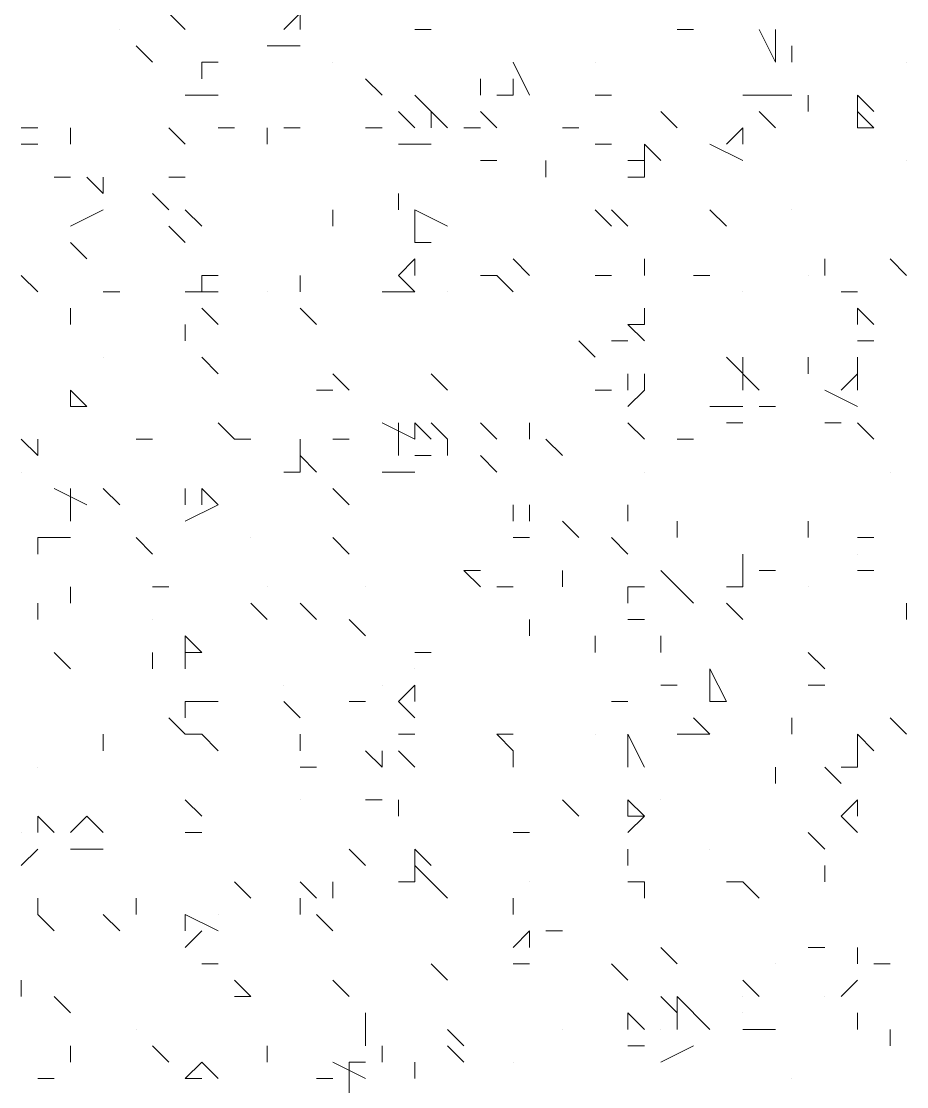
# Model space of a CAD drawing. Header units: millimetres. Extents: x 2928 to 3112, y 1220 to 1280.
# Drawn here: x 3001.3688 to 3001.5488, y 1263.2689 to 1263.4856 of the extents above; entities that cross this region are included whole.
import ezdxf

# ---------------------------------------------------------------- set-up
doc = ezdxf.new("R2010")
doc.units = ezdxf.units.MM

msp = doc.modelspace()

# ---------------------------------------------------------------- linework, layer by layer
at = {"color": 92, "linetype": 'Continuous', "lineweight": 5, "true_color": 0x00b800}
for points in [[(3001.40218, 1263.48394), (3001.39884, 1263.48727), (3001.39884, 1263.48727)], [(3001.42551, 1263.48727), (3001.42218, 1263.48394), (3001.42218, 1263.48394)], [(3001.42551, 1263.48727), (3001.42551, 1263.48394), (3001.42551, 1263.48394)], [(3001.44884, 1263.48394), (3001.45218, 1263.48394), (3001.45218, 1263.48394)], [(3001.50551, 1263.48394), (3001.50218, 1263.48394), (3001.50218, 1263.48394)], [(3001.51884, 1263.48394), (3001.52218, 1263.47727), (3001.52218, 1263.47727)], [(3001.52218, 1263.48394), (3001.52218, 1263.47727), (3001.52218, 1263.47727)], [(3001.39551, 1263.47727), (3001.39218, 1263.48061), (3001.39218, 1263.48061)], [(3001.41884, 1263.48061), (3001.42551, 1263.48061), (3001.42551, 1263.48061)], [(3001.52551, 1263.47727), (3001.52551, 1263.48061), (3001.52551, 1263.48061)], [(3001.40551, 1263.47727), (3001.40884, 1263.47727), (3001.40884, 1263.47727)], [(3001.40551, 1263.47727), (3001.40551, 1263.47394), (3001.40551, 1263.47394)], [(3001.46884, 1263.47727), (3001.47218, 1263.47061), (3001.47218, 1263.47061)], [(3001.44218, 1263.47061), (3001.43884, 1263.47394), (3001.43884, 1263.47394)], [(3001.46218, 1263.47061), (3001.46218, 1263.47394), (3001.46218, 1263.47394)], [(3001.46884, 1263.47394), (3001.46884, 1263.47061), (3001.46884, 1263.47061)], [(3001.40218, 1263.47061), (3001.40884, 1263.47061), (3001.40884, 1263.47061)], [(3001.44884, 1263.47061), (3001.45551, 1263.46394), (3001.45551, 1263.46394)], [(3001.46551, 1263.47061), (3001.46884, 1263.47061), (3001.46884, 1263.47061)], [(3001.48884, 1263.47061), (3001.48551, 1263.47061), (3001.48551, 1263.47061)], [(3001.51551, 1263.47061), (3001.52218, 1263.47061), (3001.52218, 1263.47061)], [(3001.52551, 1263.47061), (3001.52218, 1263.47061), (3001.52218, 1263.47061)], [(3001.52884, 1263.46727), (3001.52884, 1263.47061), (3001.52884, 1263.47061)], [(3001.53884, 1263.47061), (3001.54218, 1263.46727), (3001.54218, 1263.46727)], [(3001.53884, 1263.47061), (3001.53884, 1263.46394), (3001.53884, 1263.46394)], [(3001.44884, 1263.46394), (3001.44551, 1263.46727), (3001.44551, 1263.46727)], [(3001.45218, 1263.46727), (3001.45218, 1263.46394), (3001.45218, 1263.46394)], [(3001.46551, 1263.46394), (3001.46218, 1263.46727), (3001.46218, 1263.46727)], [(3001.50218, 1263.46394), (3001.49884, 1263.46727), (3001.49884, 1263.46727)], [(3001.52218, 1263.46394), (3001.51884, 1263.46727), (3001.51884, 1263.46727)], [(3001.54218, 1263.46394), (3001.53884, 1263.46727), (3001.53884, 1263.46727)], [(3001.37218, 1263.46394), (3001.36884, 1263.46394), (3001.36884, 1263.46394)], [(3001.37884, 1263.4606), (3001.37884, 1263.46394), (3001.37884, 1263.46394)], [(3001.40218, 1263.4606), (3001.39884, 1263.46394), (3001.39884, 1263.46394)], [(3001.41218, 1263.46394), (3001.40884, 1263.46394), (3001.40884, 1263.46394)], [(3001.41884, 1263.4606), (3001.41884, 1263.46394), (3001.41884, 1263.46394)], [(3001.42551, 1263.46394), (3001.42218, 1263.46394), (3001.42218, 1263.46394)], [(3001.44218, 1263.46394), (3001.43884, 1263.46394), (3001.43884, 1263.46394)], [(3001.46218, 1263.46394), (3001.45884, 1263.46394), (3001.45884, 1263.46394)], [(3001.48218, 1263.46394), (3001.47884, 1263.46394), (3001.47884, 1263.46394)], [(3001.51551, 1263.46394), (3001.51218, 1263.4606), (3001.51218, 1263.4606)], [(3001.51551, 1263.46394), (3001.51551, 1263.4606), (3001.51551, 1263.4606)], [(3001.53884, 1263.46394), (3001.54218, 1263.46394), (3001.54218, 1263.46394)], [(3001.37218, 1263.4606), (3001.36884, 1263.4606), (3001.36884, 1263.4606)], [(3001.44551, 1263.4606), (3001.45218, 1263.4606), (3001.45218, 1263.4606)], [(3001.48884, 1263.4606), (3001.48551, 1263.4606), (3001.48551, 1263.4606)], [(3001.49551, 1263.4606), (3001.49884, 1263.45727), (3001.49884, 1263.45727)], [(3001.49551, 1263.4606), (3001.49551, 1263.45394), (3001.49551, 1263.45394)], [(3001.50884, 1263.4606), (3001.51551, 1263.45727), (3001.51551, 1263.45727)], [(3001.46551, 1263.45727), (3001.46218, 1263.45727), (3001.46218, 1263.45727)], [(3001.47551, 1263.45394), (3001.47551, 1263.45727), (3001.47551, 1263.45727)], [(3001.49551, 1263.45727), (3001.49218, 1263.45727), (3001.49218, 1263.45727)], [(3001.37884, 1263.45394), (3001.37551, 1263.45394), (3001.37551, 1263.45394)], [(3001.38218, 1263.45394), (3001.38551, 1263.4506), (3001.38551, 1263.4506)], [(3001.38551, 1263.45394), (3001.38551, 1263.4506), (3001.38551, 1263.4506)], [(3001.40218, 1263.45394), (3001.39884, 1263.45394), (3001.39884, 1263.45394)], [(3001.49218, 1263.45394), (3001.49551, 1263.45394), (3001.49551, 1263.45394)], [(3001.39884, 1263.44727), (3001.39551, 1263.4506), (3001.39551, 1263.4506)], [(3001.44551, 1263.44727), (3001.44551, 1263.4506), (3001.44551, 1263.4506)], [(3001.37884, 1263.44394), (3001.38551, 1263.44727), (3001.38551, 1263.44727)], [(3001.40218, 1263.44727), (3001.40551, 1263.44394), (3001.40551, 1263.44394)], [(3001.43218, 1263.44394), (3001.43218, 1263.44727), (3001.43218, 1263.44727)], [(3001.44884, 1263.44727), (3001.45551, 1263.44394), (3001.45551, 1263.44394)], [(3001.44884, 1263.44727), (3001.44884, 1263.4406), (3001.44884, 1263.4406)], [(3001.48884, 1263.44394), (3001.48551, 1263.44727), (3001.48551, 1263.44727)], [(3001.49218, 1263.44394), (3001.48884, 1263.44727), (3001.48884, 1263.44727)], [(3001.51218, 1263.44394), (3001.50884, 1263.44727), (3001.50884, 1263.44727)], [(3001.39884, 1263.44394), (3001.40218, 1263.4406), (3001.40218, 1263.4406)], [(3001.38218, 1263.43727), (3001.37884, 1263.4406), (3001.37884, 1263.4406)], [(3001.44884, 1263.4406), (3001.45218, 1263.4406), (3001.45218, 1263.4406)], [(3001.44884, 1263.43727), (3001.44551, 1263.43394), (3001.44551, 1263.43394)], [(3001.44884, 1263.43727), (3001.44884, 1263.43394), (3001.44884, 1263.43394)], [(3001.47218, 1263.43394), (3001.46884, 1263.43727), (3001.46884, 1263.43727)], [(3001.49551, 1263.43394), (3001.49551, 1263.43727), (3001.49551, 1263.43727)], [(3001.53218, 1263.43394), (3001.53218, 1263.43727), (3001.53218, 1263.43727)], [(3001.54884, 1263.43394), (3001.54551, 1263.43727), (3001.54551, 1263.43727)], [(3001.37218, 1263.4306), (3001.36884, 1263.43394), (3001.36884, 1263.43394)], [(3001.40551, 1263.43394), (3001.40884, 1263.43394), (3001.40884, 1263.43394)], [(3001.40551, 1263.43394), (3001.40551, 1263.4306), (3001.40551, 1263.4306)], [(3001.42551, 1263.4306), (3001.42551, 1263.43394), (3001.42551, 1263.43394)], [(3001.44884, 1263.4306), (3001.44551, 1263.43394), (3001.44551, 1263.43394)], [(3001.46551, 1263.43394), (3001.46218, 1263.43394), (3001.46218, 1263.43394)], [(3001.46884, 1263.4306), (3001.46551, 1263.43394), (3001.46551, 1263.43394)], [(3001.48884, 1263.43394), (3001.48551, 1263.43394), (3001.48551, 1263.43394)], [(3001.50884, 1263.43394), (3001.50551, 1263.43394), (3001.50551, 1263.43394)], [(3001.38884, 1263.4306), (3001.38551, 1263.4306), (3001.38551, 1263.4306)], [(3001.40218, 1263.4306), (3001.40884, 1263.4306), (3001.40884, 1263.4306)], [(3001.40884, 1263.4306), (3001.40551, 1263.4306), (3001.40551, 1263.4306)], [(3001.44218, 1263.4306), (3001.44884, 1263.4306), (3001.44884, 1263.4306)], [(3001.53884, 1263.4306), (3001.53551, 1263.4306), (3001.53551, 1263.4306)], [(3001.37884, 1263.42394), (3001.37884, 1263.42727), (3001.37884, 1263.42727)], [(3001.40884, 1263.42394), (3001.40551, 1263.42727), (3001.40551, 1263.42727)], [(3001.42884, 1263.42394), (3001.42551, 1263.42727), (3001.42551, 1263.42727)], [(3001.49551, 1263.42394), (3001.49551, 1263.42727), (3001.49551, 1263.42727)], [(3001.53884, 1263.42727), (3001.54218, 1263.42394), (3001.54218, 1263.42394)], [(3001.53884, 1263.42727), (3001.53884, 1263.42394), (3001.53884, 1263.42394)], [(3001.40218, 1263.4206), (3001.40218, 1263.42394), (3001.40218, 1263.42394)], [(3001.49218, 1263.42394), (3001.49551, 1263.42394), (3001.49551, 1263.42394)], [(3001.49551, 1263.4206), (3001.49218, 1263.42394), (3001.49218, 1263.42394)], [(3001.48551, 1263.41727), (3001.48218, 1263.4206), (3001.48218, 1263.4206)], [(3001.48884, 1263.4206), (3001.49218, 1263.4206), (3001.49218, 1263.4206)], [(3001.53884, 1263.4206), (3001.54218, 1263.4206), (3001.54218, 1263.4206)], [(3001.40884, 1263.41394), (3001.40551, 1263.41727), (3001.40551, 1263.41727)], [(3001.51218, 1263.41727), (3001.51884, 1263.4106), (3001.51884, 1263.4106)], [(3001.51551, 1263.41727), (3001.51551, 1263.4106), (3001.51551, 1263.4106)], [(3001.52884, 1263.41394), (3001.52884, 1263.41727), (3001.52884, 1263.41727)], [(3001.53884, 1263.41394), (3001.53884, 1263.41727), (3001.53884, 1263.41727)], [(3001.43551, 1263.4106), (3001.43218, 1263.41394), (3001.43218, 1263.41394)], [(3001.45551, 1263.4106), (3001.45218, 1263.41394), (3001.45218, 1263.41394)], [(3001.49218, 1263.41394), (3001.49218, 1263.4106), (3001.49218, 1263.4106)], [(3001.49551, 1263.41394), (3001.49551, 1263.4106), (3001.49551, 1263.4106)], [(3001.53884, 1263.41394), (3001.53551, 1263.4106), (3001.53551, 1263.4106)], [(3001.53884, 1263.41394), (3001.53884, 1263.4106), (3001.53884, 1263.4106)], [(3001.37884, 1263.4106), (3001.38218, 1263.40727), (3001.38218, 1263.40727)], [(3001.37884, 1263.4106), (3001.37884, 1263.40727), (3001.37884, 1263.40727)], [(3001.43218, 1263.4106), (3001.42884, 1263.4106), (3001.42884, 1263.4106)], [(3001.48884, 1263.4106), (3001.48551, 1263.4106), (3001.48551, 1263.4106)], [(3001.49218, 1263.40727), (3001.49551, 1263.4106), (3001.49551, 1263.4106)], [(3001.53218, 1263.4106), (3001.53884, 1263.40727), (3001.53884, 1263.40727)], [(3001.37884, 1263.40727), (3001.38218, 1263.40727), (3001.38218, 1263.40727)], [(3001.50884, 1263.40727), (3001.51551, 1263.40727), (3001.51551, 1263.40727)], [(3001.52218, 1263.40727), (3001.51884, 1263.40727), (3001.51884, 1263.40727)], [(3001.41218, 1263.4006), (3001.40884, 1263.40394), (3001.40884, 1263.40394)], [(3001.44218, 1263.40394), (3001.44884, 1263.4006), (3001.44884, 1263.4006)], [(3001.44551, 1263.40394), (3001.44551, 1263.39727), (3001.44551, 1263.39727)], [(3001.44884, 1263.40394), (3001.45218, 1263.4006), (3001.45218, 1263.4006)], [(3001.44884, 1263.40394), (3001.44884, 1263.4006), (3001.44884, 1263.4006)], [(3001.45551, 1263.4006), (3001.45218, 1263.40394), (3001.45218, 1263.40394)], [(3001.46551, 1263.4006), (3001.46218, 1263.40394), (3001.46218, 1263.40394)], [(3001.47218, 1263.4006), (3001.47218, 1263.40394), (3001.47218, 1263.40394)], [(3001.49551, 1263.4006), (3001.49218, 1263.40394), (3001.49218, 1263.40394)], [(3001.51551, 1263.40394), (3001.51218, 1263.40394), (3001.51218, 1263.40394)], [(3001.53551, 1263.40394), (3001.53218, 1263.40394), (3001.53218, 1263.40394)], [(3001.54218, 1263.4006), (3001.53884, 1263.40394), (3001.53884, 1263.40394)], [(3001.37218, 1263.39727), (3001.36884, 1263.4006), (3001.36884, 1263.4006)], [(3001.37218, 1263.39727), (3001.37218, 1263.4006), (3001.37218, 1263.4006)], [(3001.39551, 1263.4006), (3001.39218, 1263.4006), (3001.39218, 1263.4006)], [(3001.41551, 1263.4006), (3001.41218, 1263.4006), (3001.41218, 1263.4006)], [(3001.42551, 1263.4006), (3001.42551, 1263.39394), (3001.42551, 1263.39394)], [(3001.42551, 1263.4006), (3001.42551, 1263.39727), (3001.42551, 1263.39727)], [(3001.42551, 1263.39727), (3001.42551, 1263.4006), (3001.42551, 1263.4006)], [(3001.43551, 1263.4006), (3001.43218, 1263.4006), (3001.43218, 1263.4006)], [(3001.45551, 1263.39727), (3001.45551, 1263.4006), (3001.45551, 1263.4006)], [(3001.47884, 1263.39727), (3001.47551, 1263.4006), (3001.47551, 1263.4006)], [(3001.50551, 1263.4006), (3001.50218, 1263.4006), (3001.50218, 1263.4006)], [(3001.42884, 1263.39394), (3001.42551, 1263.39727), (3001.42551, 1263.39727)], [(3001.44884, 1263.39727), (3001.45218, 1263.39727), (3001.45218, 1263.39727)], [(3001.46551, 1263.39394), (3001.46218, 1263.39727), (3001.46218, 1263.39727)], [(3001.42218, 1263.39394), (3001.42551, 1263.39394), (3001.42551, 1263.39394)], [(3001.44218, 1263.39394), (3001.44884, 1263.39394), (3001.44884, 1263.39394)], [(3001.37551, 1263.3906), (3001.38218, 1263.38727), (3001.38218, 1263.38727)], [(3001.37884, 1263.3906), (3001.37884, 1263.38394), (3001.37884, 1263.38394)], [(3001.38884, 1263.38727), (3001.38551, 1263.3906), (3001.38551, 1263.3906)], [(3001.40218, 1263.38727), (3001.40218, 1263.3906), (3001.40218, 1263.3906)], [(3001.40551, 1263.3906), (3001.40884, 1263.38727), (3001.40884, 1263.38727)], [(3001.40551, 1263.3906), (3001.40551, 1263.38727), (3001.40551, 1263.38727)], [(3001.43551, 1263.38727), (3001.43218, 1263.3906), (3001.43218, 1263.3906)], [(3001.40218, 1263.38394), (3001.40884, 1263.38727), (3001.40884, 1263.38727)], [(3001.46884, 1263.38727), (3001.46884, 1263.38394), (3001.46884, 1263.38394)], [(3001.47218, 1263.38727), (3001.47218, 1263.38394), (3001.47218, 1263.38394)], [(3001.49218, 1263.38394), (3001.49218, 1263.38727), (3001.49218, 1263.38727)], [(3001.48218, 1263.3806), (3001.47884, 1263.38394), (3001.47884, 1263.38394)], [(3001.50218, 1263.3806), (3001.50218, 1263.38394), (3001.50218, 1263.38394)], [(3001.52884, 1263.3806), (3001.52884, 1263.38394), (3001.52884, 1263.38394)], [(3001.37218, 1263.3806), (3001.37884, 1263.3806), (3001.37884, 1263.3806)], [(3001.37218, 1263.37727), (3001.37218, 1263.3806), (3001.37218, 1263.3806)], [(3001.39551, 1263.37727), (3001.39218, 1263.3806), (3001.39218, 1263.3806)], [(3001.43551, 1263.37727), (3001.43218, 1263.3806), (3001.43218, 1263.3806)], [(3001.46884, 1263.3806), (3001.47218, 1263.3806), (3001.47218, 1263.3806)], [(3001.49218, 1263.37727), (3001.48884, 1263.3806), (3001.48884, 1263.3806)], [(3001.53884, 1263.3806), (3001.54218, 1263.3806), (3001.54218, 1263.3806)], [(3001.51551, 1263.37727), (3001.51551, 1263.3706), (3001.51551, 1263.3706)], [(3001.51551, 1263.37727), (3001.51551, 1263.37394), (3001.51551, 1263.37394)], [(3001.46218, 1263.3706), (3001.45884, 1263.37394), (3001.45884, 1263.37394)], [(3001.46218, 1263.37394), (3001.45884, 1263.37394), (3001.45884, 1263.37394)], [(3001.47884, 1263.3706), (3001.47884, 1263.37394), (3001.47884, 1263.37394)], [(3001.50218, 1263.3706), (3001.49884, 1263.37394), (3001.49884, 1263.37394)], [(3001.52218, 1263.37394), (3001.51884, 1263.37394), (3001.51884, 1263.37394)], [(3001.54218, 1263.37394), (3001.53884, 1263.37394), (3001.53884, 1263.37394)], [(3001.37884, 1263.36727), (3001.37884, 1263.3706), (3001.37884, 1263.3706)], [(3001.39884, 1263.3706), (3001.39551, 1263.3706), (3001.39551, 1263.3706)], [(3001.46884, 1263.3706), (3001.46551, 1263.3706), (3001.46551, 1263.3706)], [(3001.49218, 1263.3706), (3001.49551, 1263.3706), (3001.49551, 1263.3706)], [(3001.49218, 1263.3706), (3001.49218, 1263.36727), (3001.49218, 1263.36727)], [(3001.50551, 1263.36727), (3001.50218, 1263.3706), (3001.50218, 1263.3706)], [(3001.51218, 1263.3706), (3001.51551, 1263.3706), (3001.51551, 1263.3706)], [(3001.37218, 1263.36394), (3001.37218, 1263.36727), (3001.37218, 1263.36727)], [(3001.41884, 1263.36394), (3001.41551, 1263.36727), (3001.41551, 1263.36727)], [(3001.42884, 1263.36394), (3001.42551, 1263.36727), (3001.42551, 1263.36727)], [(3001.51551, 1263.36394), (3001.51218, 1263.36727), (3001.51218, 1263.36727)], [(3001.54884, 1263.36394), (3001.54884, 1263.36727), (3001.54884, 1263.36727)], [(3001.43884, 1263.3606), (3001.43551, 1263.36394), (3001.43551, 1263.36394)], [(3001.47218, 1263.3606), (3001.47218, 1263.36394), (3001.47218, 1263.36394)], [(3001.49218, 1263.36394), (3001.49551, 1263.36394), (3001.49551, 1263.36394)], [(3001.40218, 1263.3606), (3001.40551, 1263.35727), (3001.40551, 1263.35727)], [(3001.40218, 1263.3606), (3001.40218, 1263.35727), (3001.40218, 1263.35727)], [(3001.48551, 1263.35727), (3001.48551, 1263.3606), (3001.48551, 1263.3606)], [(3001.49884, 1263.35727), (3001.49884, 1263.3606), (3001.49884, 1263.3606)], [(3001.37884, 1263.35394), (3001.37551, 1263.35727), (3001.37551, 1263.35727)], [(3001.39551, 1263.35394), (3001.39551, 1263.35727), (3001.39551, 1263.35727)], [(3001.40218, 1263.35727), (3001.40218, 1263.35394), (3001.40218, 1263.35394)], [(3001.40551, 1263.35727), (3001.40218, 1263.35727), (3001.40218, 1263.35727)], [(3001.44884, 1263.35727), (3001.45218, 1263.35727), (3001.45218, 1263.35727)], [(3001.53218, 1263.35394), (3001.52884, 1263.35727), (3001.52884, 1263.35727)], [(3001.50884, 1263.35394), (3001.51218, 1263.34727), (3001.51218, 1263.34727)], [(3001.50884, 1263.35394), (3001.50884, 1263.34727), (3001.50884, 1263.34727)], [(3001.44884, 1263.3506), (3001.44551, 1263.34727), (3001.44551, 1263.34727)], [(3001.44884, 1263.3506), (3001.44884, 1263.34727), (3001.44884, 1263.34727)], [(3001.50218, 1263.3506), (3001.49884, 1263.3506), (3001.49884, 1263.3506)], [(3001.53218, 1263.3506), (3001.52884, 1263.3506), (3001.52884, 1263.3506)], [(3001.40218, 1263.34727), (3001.40884, 1263.34727), (3001.40884, 1263.34727)], [(3001.40218, 1263.34727), (3001.40218, 1263.34394), (3001.40218, 1263.34394)], [(3001.42551, 1263.34394), (3001.42218, 1263.34727), (3001.42218, 1263.34727)], [(3001.43884, 1263.34727), (3001.43551, 1263.34727), (3001.43551, 1263.34727)], [(3001.44551, 1263.34727), (3001.44884, 1263.34394), (3001.44884, 1263.34394)], [(3001.49218, 1263.34727), (3001.48884, 1263.34727), (3001.48884, 1263.34727)], [(3001.51218, 1263.34727), (3001.50884, 1263.34727), (3001.50884, 1263.34727)], [(3001.40218, 1263.3406), (3001.39884, 1263.34394), (3001.39884, 1263.34394)], [(3001.50884, 1263.3406), (3001.50551, 1263.34394), (3001.50551, 1263.34394)], [(3001.52551, 1263.3406), (3001.52551, 1263.34394), (3001.52551, 1263.34394)], [(3001.54884, 1263.3406), (3001.54551, 1263.34394), (3001.54551, 1263.34394)], [(3001.38551, 1263.33727), (3001.38551, 1263.3406), (3001.38551, 1263.3406)], [(3001.40218, 1263.3406), (3001.40551, 1263.3406), (3001.40551, 1263.3406)], [(3001.40884, 1263.33727), (3001.40551, 1263.3406), (3001.40551, 1263.3406)], [(3001.42551, 1263.33727), (3001.42551, 1263.3406), (3001.42551, 1263.3406)], [(3001.44884, 1263.3406), (3001.44551, 1263.3406), (3001.44551, 1263.3406)], [(3001.46884, 1263.3406), (3001.46551, 1263.3406), (3001.46551, 1263.3406)], [(3001.46884, 1263.33727), (3001.46551, 1263.3406), (3001.46551, 1263.3406)], [(3001.49218, 1263.3406), (3001.49551, 1263.33394), (3001.49551, 1263.33394)], [(3001.49218, 1263.3406), (3001.49218, 1263.33394), (3001.49218, 1263.33394)], [(3001.50218, 1263.3406), (3001.50884, 1263.3406), (3001.50884, 1263.3406)], [(3001.53884, 1263.3406), (3001.54218, 1263.33727), (3001.54218, 1263.33727)], [(3001.53884, 1263.3406), (3001.53884, 1263.33394), (3001.53884, 1263.33394)], [(3001.43884, 1263.33727), (3001.44218, 1263.33394), (3001.44218, 1263.33394)], [(3001.44218, 1263.33727), (3001.44218, 1263.33394), (3001.44218, 1263.33394)], [(3001.44884, 1263.33394), (3001.44551, 1263.33727), (3001.44551, 1263.33727)], [(3001.46884, 1263.33394), (3001.46884, 1263.33727), (3001.46884, 1263.33727)], [(3001.42884, 1263.33394), (3001.42551, 1263.33394), (3001.42551, 1263.33394)], [(3001.52218, 1263.3306), (3001.52218, 1263.33394), (3001.52218, 1263.33394)], [(3001.53551, 1263.3306), (3001.53218, 1263.33394), (3001.53218, 1263.33394)], [(3001.53551, 1263.33394), (3001.53884, 1263.33394), (3001.53884, 1263.33394)], [(3001.40551, 1263.32394), (3001.40218, 1263.32727), (3001.40218, 1263.32727)], [(3001.43884, 1263.32727), (3001.44218, 1263.32727), (3001.44218, 1263.32727)], [(3001.44551, 1263.32394), (3001.44551, 1263.32727), (3001.44551, 1263.32727)], [(3001.48218, 1263.32394), (3001.47884, 1263.32727), (3001.47884, 1263.32727)], [(3001.49218, 1263.32727), (3001.49551, 1263.32394), (3001.49551, 1263.32394)], [(3001.49218, 1263.32727), (3001.49218, 1263.32394), (3001.49218, 1263.32394)], [(3001.53884, 1263.32727), (3001.53551, 1263.32394), (3001.53551, 1263.32394)], [(3001.53884, 1263.32727), (3001.53884, 1263.32394), (3001.53884, 1263.32394)], [(3001.37218, 1263.32394), (3001.37551, 1263.3206), (3001.37551, 1263.3206)], [(3001.37218, 1263.32394), (3001.37218, 1263.3206), (3001.37218, 1263.3206)], [(3001.38218, 1263.32394), (3001.37884, 1263.3206), (3001.37884, 1263.3206)], [(3001.38218, 1263.32394), (3001.38551, 1263.3206), (3001.38551, 1263.3206)], [(3001.49218, 1263.3206), (3001.49551, 1263.32394), (3001.49551, 1263.32394)], [(3001.49551, 1263.32394), (3001.49218, 1263.32394), (3001.49218, 1263.32394)], [(3001.53551, 1263.32394), (3001.53884, 1263.3206), (3001.53884, 1263.3206)], [(3001.40551, 1263.3206), (3001.40218, 1263.3206), (3001.40218, 1263.3206)], [(3001.47218, 1263.3206), (3001.46884, 1263.3206), (3001.46884, 1263.3206)], [(3001.53218, 1263.31727), (3001.52884, 1263.3206), (3001.52884, 1263.3206)], [(3001.36884, 1263.31394), (3001.37218, 1263.31727), (3001.37218, 1263.31727)], [(3001.37884, 1263.31727), (3001.38218, 1263.31727), (3001.38218, 1263.31727)], [(3001.38551, 1263.31727), (3001.38218, 1263.31727), (3001.38218, 1263.31727)], [(3001.43884, 1263.31394), (3001.43551, 1263.31727), (3001.43551, 1263.31727)], [(3001.44884, 1263.31727), (3001.45218, 1263.31394), (3001.45218, 1263.31394)], [(3001.44884, 1263.31727), (3001.44884, 1263.3106), (3001.44884, 1263.3106)], [(3001.49218, 1263.31394), (3001.49218, 1263.31727), (3001.49218, 1263.31727)], [(3001.45218, 1263.3106), (3001.44884, 1263.31394), (3001.44884, 1263.31394)], [(3001.53218, 1263.3106), (3001.53218, 1263.31394), (3001.53218, 1263.31394)], [(3001.41551, 1263.30727), (3001.41218, 1263.3106), (3001.41218, 1263.3106)], [(3001.42551, 1263.3106), (3001.42884, 1263.30727), (3001.42884, 1263.30727)], [(3001.43218, 1263.30727), (3001.43218, 1263.3106), (3001.43218, 1263.3106)], [(3001.44551, 1263.3106), (3001.44884, 1263.3106), (3001.44884, 1263.3106)], [(3001.45551, 1263.30727), (3001.45218, 1263.3106), (3001.45218, 1263.3106)], [(3001.49551, 1263.3106), (3001.49218, 1263.3106), (3001.49218, 1263.3106)], [(3001.49551, 1263.30727), (3001.49551, 1263.3106), (3001.49551, 1263.3106)], [(3001.51551, 1263.3106), (3001.51218, 1263.3106), (3001.51218, 1263.3106)], [(3001.51884, 1263.30727), (3001.51551, 1263.3106), (3001.51551, 1263.3106)], [(3001.37218, 1263.30394), (3001.37218, 1263.30727), (3001.37218, 1263.30727)], [(3001.39218, 1263.30394), (3001.39218, 1263.30727), (3001.39218, 1263.30727)], [(3001.42551, 1263.30727), (3001.42551, 1263.30394), (3001.42551, 1263.30394)], [(3001.46884, 1263.30394), (3001.46884, 1263.30727), (3001.46884, 1263.30727)], [(3001.37551, 1263.3006), (3001.37218, 1263.30394), (3001.37218, 1263.30394)], [(3001.38884, 1263.3006), (3001.38551, 1263.30394), (3001.38551, 1263.30394)], [(3001.40218, 1263.30394), (3001.40884, 1263.3006), (3001.40884, 1263.3006)], [(3001.40218, 1263.30394), (3001.40218, 1263.3006), (3001.40218, 1263.3006)], [(3001.43218, 1263.3006), (3001.42884, 1263.30394), (3001.42884, 1263.30394)], [(3001.40218, 1263.29727), (3001.40551, 1263.3006), (3001.40551, 1263.3006)], [(3001.47218, 1263.3006), (3001.46884, 1263.29727), (3001.46884, 1263.29727)], [(3001.47218, 1263.3006), (3001.47218, 1263.29727), (3001.47218, 1263.29727)], [(3001.47884, 1263.3006), (3001.47551, 1263.3006), (3001.47551, 1263.3006)], [(3001.50218, 1263.29394), (3001.49884, 1263.29727), (3001.49884, 1263.29727)], [(3001.53218, 1263.29727), (3001.52884, 1263.29727), (3001.52884, 1263.29727)], [(3001.53884, 1263.29727), (3001.53884, 1263.29394), (3001.53884, 1263.29394)], [(3001.40884, 1263.29394), (3001.40551, 1263.29394), (3001.40551, 1263.29394)], [(3001.45551, 1263.2906), (3001.45218, 1263.29394), (3001.45218, 1263.29394)], [(3001.46884, 1263.29394), (3001.47218, 1263.29394), (3001.47218, 1263.29394)], [(3001.49218, 1263.2906), (3001.48884, 1263.29394), (3001.48884, 1263.29394)], [(3001.54551, 1263.29394), (3001.54218, 1263.29394), (3001.54218, 1263.29394)], [(3001.36884, 1263.28727), (3001.36884, 1263.2906), (3001.36884, 1263.2906)], [(3001.41551, 1263.28727), (3001.41218, 1263.2906), (3001.41218, 1263.2906)], [(3001.43551, 1263.28727), (3001.43218, 1263.2906), (3001.43218, 1263.2906)], [(3001.51551, 1263.2906), (3001.51884, 1263.28727), (3001.51884, 1263.28727)], [(3001.53551, 1263.28727), (3001.53884, 1263.2906), (3001.53884, 1263.2906)], [(3001.37884, 1263.28394), (3001.37551, 1263.28727), (3001.37551, 1263.28727)], [(3001.41551, 1263.28727), (3001.41218, 1263.28727), (3001.41218, 1263.28727)], [(3001.50218, 1263.28394), (3001.49884, 1263.28727), (3001.49884, 1263.28727)], [(3001.50218, 1263.28727), (3001.50884, 1263.2806), (3001.50884, 1263.2806)], [(3001.50218, 1263.28727), (3001.50218, 1263.2806), (3001.50218, 1263.2806)], [(3001.43884, 1263.2806), (3001.43884, 1263.28394), (3001.43884, 1263.28394)], [(3001.49218, 1263.28394), (3001.49551, 1263.2806), (3001.49551, 1263.2806)], [(3001.49218, 1263.28394), (3001.49218, 1263.2806), (3001.49218, 1263.2806)], [(3001.49218, 1263.2806), (3001.49218, 1263.28394), (3001.49218, 1263.28394)], [(3001.53884, 1263.2806), (3001.53884, 1263.28394), (3001.53884, 1263.28394)], [(3001.43884, 1263.27727), (3001.43884, 1263.2806), (3001.43884, 1263.2806)], [(3001.45884, 1263.27727), (3001.45551, 1263.2806), (3001.45551, 1263.2806)], [(3001.51884, 1263.2806), (3001.51551, 1263.2806), (3001.51551, 1263.2806)], [(3001.52218, 1263.2806), (3001.51884, 1263.2806), (3001.51884, 1263.2806)], [(3001.54551, 1263.27727), (3001.54551, 1263.2806), (3001.54551, 1263.2806)], [(3001.37884, 1263.27394), (3001.37884, 1263.27727), (3001.37884, 1263.27727)], [(3001.39884, 1263.27394), (3001.39551, 1263.27727), (3001.39551, 1263.27727)], [(3001.41884, 1263.27394), (3001.41884, 1263.27727), (3001.41884, 1263.27727)], [(3001.44218, 1263.27394), (3001.44218, 1263.27727), (3001.44218, 1263.27727)], [(3001.45884, 1263.27394), (3001.45551, 1263.27727), (3001.45551, 1263.27727)], [(3001.49218, 1263.27727), (3001.49551, 1263.27727), (3001.49551, 1263.27727)], [(3001.49884, 1263.27394), (3001.50551, 1263.27727), (3001.50551, 1263.27727)], [(3001.40551, 1263.27394), (3001.40218, 1263.2706), (3001.40218, 1263.2706)], [(3001.40551, 1263.27394), (3001.40884, 1263.2706), (3001.40884, 1263.2706)], [(3001.43218, 1263.27394), (3001.43884, 1263.2706), (3001.43884, 1263.2706)], [(3001.43551, 1263.27394), (3001.43551, 1263.26727), (3001.43551, 1263.26727)], [(3001.43884, 1263.27394), (3001.43551, 1263.27394), (3001.43551, 1263.27394)], [(3001.44884, 1263.27394), (3001.44884, 1263.2706), (3001.44884, 1263.2706)], [(3001.37551, 1263.2706), (3001.37218, 1263.2706), (3001.37218, 1263.2706)], [(3001.40218, 1263.2706), (3001.40551, 1263.2706), (3001.40551, 1263.2706)], [(3001.43218, 1263.2706), (3001.42884, 1263.2706), (3001.42884, 1263.2706)]]:
    msp.add_lwpolyline(points, dxfattribs=at)
for points in [[(3001.38884, 1263.48394), (3001.38884, 1263.48394)], [(3001.43218, 1263.47727), (3001.43218, 1263.47727)], [(3001.48551, 1263.47727), (3001.48551, 1263.47727)], [(3001.54884, 1263.47727), (3001.54884, 1263.47727)], [(3001.41884, 1263.46394), (3001.41884, 1263.46394)], [(3001.54884, 1263.45727), (3001.54884, 1263.45727)], [(3001.40218, 1263.44727), (3001.40218, 1263.44727)], [(3001.52551, 1263.44727), (3001.52551, 1263.44727)], [(3001.40218, 1263.4406), (3001.40218, 1263.4406)], [(3001.52884, 1263.43394), (3001.52884, 1263.43394)], [(3001.41884, 1263.4306), (3001.41884, 1263.4306)], [(3001.42551, 1263.4306), (3001.42551, 1263.4306)], [(3001.45551, 1263.4306), (3001.45551, 1263.4306)], [(3001.51551, 1263.4306), (3001.51551, 1263.4306)], [(3001.49218, 1263.42394), (3001.49218, 1263.42394)], [(3001.38551, 1263.41727), (3001.38551, 1263.41727)], [(3001.36884, 1263.39394), (3001.36884, 1263.39394)], [(3001.49551, 1263.39394), (3001.49551, 1263.39394)], [(3001.54551, 1263.39394), (3001.54551, 1263.39394)], [(3001.41551, 1263.3806), (3001.41551, 1263.3806)], [(3001.53884, 1263.3806), (3001.53884, 1263.3806)], [(3001.53884, 1263.37727), (3001.53884, 1263.37727)], [(3001.41884, 1263.3706), (3001.41884, 1263.3706)], [(3001.43884, 1263.3706), (3001.43884, 1263.3706)], [(3001.52884, 1263.3706), (3001.52884, 1263.3706)], [(3001.39551, 1263.36394), (3001.39551, 1263.36394)], [(3001.44884, 1263.35727), (3001.44884, 1263.35727)], [(3001.44884, 1263.35394), (3001.44884, 1263.35394)], [(3001.42218, 1263.3506), (3001.42218, 1263.3506)], [(3001.44218, 1263.3506), (3001.44218, 1263.3506)], [(3001.48551, 1263.3406), (3001.48551, 1263.3406)], [(3001.37218, 1263.33394), (3001.37218, 1263.33394)], [(3001.49218, 1263.33394), (3001.49218, 1263.33394)], [(3001.42551, 1263.32727), (3001.42551, 1263.32727)], [(3001.49884, 1263.32727), (3001.49884, 1263.32727)], [(3001.36884, 1263.3206), (3001.36884, 1263.3206)], [(3001.50884, 1263.31727), (3001.50884, 1263.31727)], [(3001.42551, 1263.3106), (3001.42551, 1263.3106)], [(3001.43218, 1263.3106), (3001.43218, 1263.3106)], [(3001.47218, 1263.3106), (3001.47218, 1263.3106)], [(3001.40884, 1263.30394), (3001.40884, 1263.30394)], [(3001.52218, 1263.29394), (3001.52218, 1263.29394)], [(3001.53884, 1263.29394), (3001.53884, 1263.29394)], [(3001.51551, 1263.28727), (3001.51551, 1263.28727)], [(3001.53218, 1263.28727), (3001.53218, 1263.28727)], [(3001.51551, 1263.28394), (3001.51551, 1263.28394)], [(3001.39218, 1263.2806), (3001.39218, 1263.2806)], [(3001.47884, 1263.2806), (3001.47884, 1263.2806)], [(3001.49884, 1263.2806), (3001.49884, 1263.2806)], [(3001.46884, 1263.27394), (3001.46884, 1263.27394)], [(3001.44884, 1263.2706), (3001.44884, 1263.2706)], [(3001.52551, 1263.2706), (3001.52551, 1263.2706)]]:
    msp.add_lwpolyline(points, close=True, dxfattribs=at)

doc.saveas('drawing.dxf')
